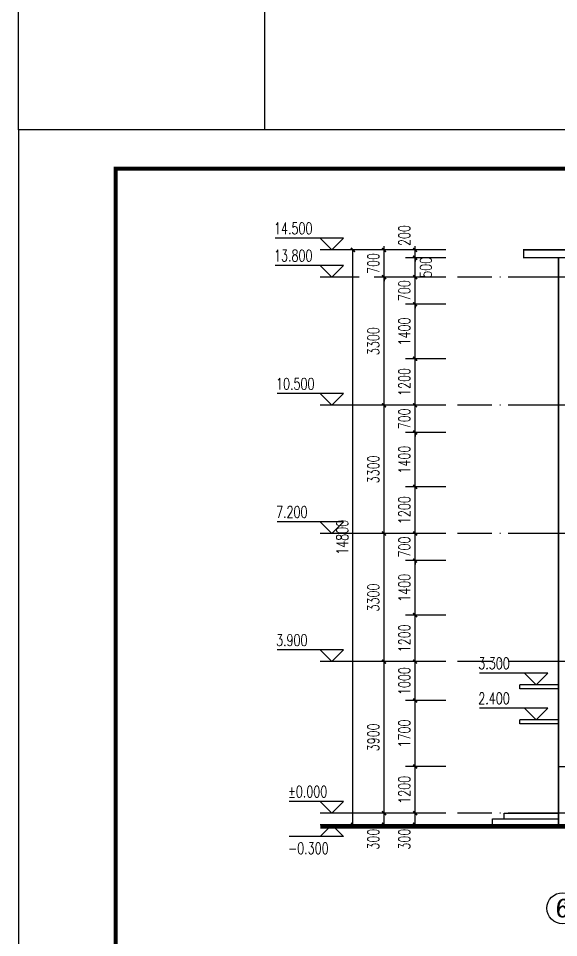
# Model space of a CAD drawing. Extents: x 5904849 to 6011887, y -826029 to -177002.
# Drawn here: x 5904849 to 5918748, y -658691 to -635025 of the extents above; entities that cross this region are included whole.
import ezdxf
from ezdxf.enums import TextEntityAlignment as Align

# ---------------------------------------------------------------- set-up
doc = ezdxf.new("R2010")
doc.units = 0
doc.header["$LTSCALE"] = 1000
doc.header["$MEASUREMENT"] = 0
doc.linetypes.add('DOTE', pattern=[2.42, 2, -0.2, 0.02, -0.2])
doc.layers.get('0').update_dxf_attribs({"linetype": 'CONTINUOUS'})
doc.layers.get('Defpoints').update_dxf_attribs({"linetype": 'CONTINUOUS'})
for name, color, linetype in [('AXIS', 3, 'CONTINUOUS'), ('AXIS_TEXT', 7, 'CONTINUOUS'), ('DIM_ELEV', 3, 'CONTINUOUS'), ('DOTE', 252, 'CONTINUOUS'), ('PUB_DIM', 3, 'CONTINUOUS'), ('PUB_HATCH', 8, 'CONTINUOUS'), ('PUB_TEXT', 7, 'CONTINUOUS'), ('PUB_TITLE', 4, 'CONTINUOUS'), ('WALL', 2, 'CONTINUOUS'), ('填充', 251, 'CONTINUOUS')]:
    doc.layers.add(name, color=color, linetype=linetype)
doc.styles.add('_TCH_AXIS', font='COMPLEX', dxfattribs={"bigfont": 'GBCBIG'})
doc.styles.add('_TCH_DIM', font='SIMPLEX', dxfattribs={"bigfont": 'GBCBIG'})
doc.styles.add('_TCH_DIM_T3', font='SIMPLEX', dxfattribs={"width": 0.705882, "bigfont": 'GBCBIG'})
doc.styles.add('COMPLEX', font='COMPLEX')
doc.dimstyles.new('_TCH_ARCH&&100', dxfattribs={"dimtxt": 297.5, "dimasz": 100, "dimexe": 250, "dimexo": 300, "dimgap": 126.25, "dimtad": 1, "dimdec": 0, "dimzin": 0, "dimdsep": 46, "dimtxsty": '_TCH_DIM_T3', "dimblk": 'ARCHTICK', "dimcen": 0.09, "dimclrt": 7, "dimazin": 2, "dimtfac": 1, "dimtdec": 0, "dimtix": 1, "dimtmove": 2, "dimatfit": 3, "dimfxl": 0, "dimtolj": 1, "dimtzin": 0, "dimarcsym": 0})

# ---------------------------------------------------------------- blocks, each defined once
blk = doc.blocks.new('_ArchTick')
at = {"color": 0, "linetype": 'ByBlock', "const_width": 0.4}
blk.add_lwpolyline([(-0.5, -0.5), (0.5, 0.5)], dxfattribs=at)
blk = doc.blocks.new('*D730')
at = {"layer": 'Defpoints', "color": 0}
for p in [(5915056, -640986), (5916144, -640986), (5916144, -641186)]:
    blk.add_point(p, dxfattribs=at)
at = {"layer": 'PUB_DIM', "color": 0, "lineweight": -2}
for p, q in [((5915056, -640986), (5915056, -640886)), ((5915844, -640986), (5914806, -640986)), ((5915056, -641186), (5915056, -640986)), ((5915844, -641186), (5914806, -641186)), ((5915056, -641186), (5915056, -641286))]:
    blk.add_line(p, q, dxfattribs=at)
at = {"layer": 'PUB_DIM', "color": 0, "lineweight": -2, "xscale": 100, "yscale": 100, "zscale": 100}
for p, rotation in [((5915056, -640986), 270), ((5915056, -641186), 90)]:
    blk.add_blockref('_ArchTick', p, dxfattribs=dict(at, rotation=rotation))
at = {"layer": 'PUB_DIM', "color": 7, "insert": (5914781, -640616), "char_height": 297.5, "attachment_point": 5, "rotation": 90, "style": '_TCH_DIM_T3'}
blk.add_mtext('\\A1;200', dxfattribs=at)
blk = doc.blocks.new('*D731')
at = {"layer": 'Defpoints', "color": 0}
for p in [(5915056, -641186), (5916144, -641186), (5916144, -641686)]:
    blk.add_point(p, dxfattribs=at)
at = {"layer": 'PUB_DIM', "color": 0, "lineweight": -2}
for p, q in [((5915844, -641186), (5914806, -641186)), ((5915056, -641686), (5915056, -641186)), ((5915844, -641686), (5914806, -641686))]:
    blk.add_line(p, q, dxfattribs=at)
at = {"layer": 'PUB_DIM', "color": 0, "lineweight": -2, "xscale": 100, "yscale": 100, "zscale": 100}
for p, rotation in [((5915056, -641186), 90), ((5915056, -641686), 270)]:
    blk.add_blockref('_ArchTick', p, dxfattribs=dict(at, rotation=rotation))
at = {"layer": 'PUB_DIM', "color": 7, "insert": (5915331, -641436), "char_height": 297.5, "attachment_point": 5, "rotation": 90, "style": '_TCH_DIM_T3'}
blk.add_mtext('\\A1;500', dxfattribs=at)
blk = doc.blocks.new('*D732')
at = {"layer": 'Defpoints', "color": 0}
for p in [(5915056, -641686), (5916144, -641686), (5916144, -642386)]:
    blk.add_point(p, dxfattribs=at)
at = {"layer": 'PUB_DIM', "color": 0, "lineweight": -2}
for p, q in [((5915056, -641686), (5915056, -641586)), ((5915844, -641686), (5914806, -641686)), ((5915056, -642386), (5915056, -641686)), ((5915844, -642386), (5914806, -642386)), ((5915056, -642386), (5915056, -642486))]:
    blk.add_line(p, q, dxfattribs=at)
at = {"layer": 'PUB_DIM', "color": 0, "lineweight": -2, "xscale": 100, "yscale": 100, "zscale": 100}
for p, rotation in [((5915056, -641686), 270), ((5915056, -642386), 90)]:
    blk.add_blockref('_ArchTick', p, dxfattribs=dict(at, rotation=rotation))
at = {"layer": 'PUB_DIM', "color": 7, "insert": (5914781, -642036), "char_height": 297.5, "attachment_point": 5, "rotation": 90, "style": '_TCH_DIM_T3'}
blk.add_mtext('\\A1;700', dxfattribs=at)
blk = doc.blocks.new('*D733')
at = {"layer": 'Defpoints', "color": 0}
for p in [(5915056, -642386), (5916144, -642386), (5916144, -643786)]:
    blk.add_point(p, dxfattribs=at)
at = {"layer": 'PUB_DIM', "color": 0, "lineweight": -2}
for p, q in [((5915844, -642386), (5914806, -642386)), ((5915056, -643786), (5915056, -642386)), ((5915844, -643786), (5914806, -643786))]:
    blk.add_line(p, q, dxfattribs=at)
at = {"layer": 'PUB_DIM', "color": 0, "lineweight": -2, "xscale": 100, "yscale": 100, "zscale": 100}
for p, rotation in [((5915056, -642386), 90), ((5915056, -643786), 270)]:
    blk.add_blockref('_ArchTick', p, dxfattribs=dict(at, rotation=rotation))
at = {"layer": 'PUB_DIM', "color": 7, "insert": (5914781, -643086), "char_height": 297.5, "attachment_point": 5, "rotation": 90, "style": '_TCH_DIM_T3'}
blk.add_mtext('\\A1;1400', dxfattribs=at)
blk = doc.blocks.new('*D734')
at = {"layer": 'Defpoints', "color": 0}
for p in [(5915056, -643786), (5916144, -643786), (5916144, -644986)]:
    blk.add_point(p, dxfattribs=at)
at = {"layer": 'PUB_DIM', "color": 0, "lineweight": -2}
for p, q in [((5915844, -643786), (5914806, -643786)), ((5915056, -644986), (5915056, -643786)), ((5915844, -644986), (5914806, -644986))]:
    blk.add_line(p, q, dxfattribs=at)
at = {"layer": 'PUB_DIM', "color": 0, "lineweight": -2, "xscale": 100, "yscale": 100, "zscale": 100}
for p, rotation in [((5915056, -643786), 90), ((5915056, -644986), 270)]:
    blk.add_blockref('_ArchTick', p, dxfattribs=dict(at, rotation=rotation))
at = {"layer": 'PUB_DIM', "color": 7, "insert": (5914781, -644386), "char_height": 297.5, "attachment_point": 5, "rotation": 90, "style": '_TCH_DIM_T3'}
blk.add_mtext('\\A1;1200', dxfattribs=at)
blk = doc.blocks.new('*D735')
at = {"layer": 'Defpoints', "color": 0}
for p in [(5915056, -644986), (5916144, -644986), (5916144, -645686)]:
    blk.add_point(p, dxfattribs=at)
at = {"layer": 'PUB_DIM', "color": 0, "lineweight": -2}
for p, q in [((5915056, -644986), (5915056, -644886)), ((5915844, -644986), (5914806, -644986)), ((5915056, -645686), (5915056, -644986)), ((5915844, -645686), (5914806, -645686)), ((5915056, -645686), (5915056, -645786))]:
    blk.add_line(p, q, dxfattribs=at)
at = {"layer": 'PUB_DIM', "color": 0, "lineweight": -2, "xscale": 100, "yscale": 100, "zscale": 100}
for p, rotation in [((5915056, -644986), 270), ((5915056, -645686), 90)]:
    blk.add_blockref('_ArchTick', p, dxfattribs=dict(at, rotation=rotation))
at = {"layer": 'PUB_DIM', "color": 7, "insert": (5914781, -645336), "char_height": 297.5, "attachment_point": 5, "rotation": 90, "style": '_TCH_DIM_T3'}
blk.add_mtext('\\A1;700', dxfattribs=at)
blk = doc.blocks.new('*D736')
at = {"layer": 'Defpoints', "color": 0}
for p in [(5915056, -645686), (5916144, -645686), (5916144, -647086)]:
    blk.add_point(p, dxfattribs=at)
at = {"layer": 'PUB_DIM', "color": 0, "lineweight": -2}
for p, q in [((5915844, -645686), (5914806, -645686)), ((5915056, -647086), (5915056, -645686)), ((5915844, -647086), (5914806, -647086))]:
    blk.add_line(p, q, dxfattribs=at)
at = {"layer": 'PUB_DIM', "color": 0, "lineweight": -2, "xscale": 100, "yscale": 100, "zscale": 100}
for p, rotation in [((5915056, -645686), 90), ((5915056, -647086), 270)]:
    blk.add_blockref('_ArchTick', p, dxfattribs=dict(at, rotation=rotation))
at = {"layer": 'PUB_DIM', "color": 7, "insert": (5914781, -646386), "char_height": 297.5, "attachment_point": 5, "rotation": 90, "style": '_TCH_DIM_T3'}
blk.add_mtext('\\A1;1400', dxfattribs=at)
blk = doc.blocks.new('*D737')
at = {"layer": 'Defpoints', "color": 0}
for p in [(5915056, -647086), (5916144, -647086), (5916144, -648286)]:
    blk.add_point(p, dxfattribs=at)
at = {"layer": 'PUB_DIM', "color": 0, "lineweight": -2}
for p, q in [((5915844, -647086), (5914806, -647086)), ((5915056, -648286), (5915056, -647086)), ((5915844, -648286), (5914806, -648286))]:
    blk.add_line(p, q, dxfattribs=at)
at = {"layer": 'PUB_DIM', "color": 0, "lineweight": -2, "xscale": 100, "yscale": 100, "zscale": 100}
for p, rotation in [((5915056, -647086), 90), ((5915056, -648286), 270)]:
    blk.add_blockref('_ArchTick', p, dxfattribs=dict(at, rotation=rotation))
at = {"layer": 'PUB_DIM', "color": 7, "insert": (5914781, -647686), "char_height": 297.5, "attachment_point": 5, "rotation": 90, "style": '_TCH_DIM_T3'}
blk.add_mtext('\\A1;1200', dxfattribs=at)
blk = doc.blocks.new('*D738')
at = {"layer": 'Defpoints', "color": 0}
for p in [(5915056, -648286), (5916144, -648286), (5916144, -648986)]:
    blk.add_point(p, dxfattribs=at)
at = {"layer": 'PUB_DIM', "color": 0, "lineweight": -2}
for p, q in [((5915056, -648286), (5915056, -648186)), ((5915844, -648286), (5914806, -648286)), ((5915056, -648986), (5915056, -648286)), ((5915844, -648986), (5914806, -648986)), ((5915056, -648986), (5915056, -649086))]:
    blk.add_line(p, q, dxfattribs=at)
at = {"layer": 'PUB_DIM', "color": 0, "lineweight": -2, "xscale": 100, "yscale": 100, "zscale": 100}
for p, rotation in [((5915056, -648286), 270), ((5915056, -648986), 90)]:
    blk.add_blockref('_ArchTick', p, dxfattribs=dict(at, rotation=rotation))
at = {"layer": 'PUB_DIM', "color": 7, "insert": (5914781, -648636), "char_height": 297.5, "attachment_point": 5, "rotation": 90, "style": '_TCH_DIM_T3'}
blk.add_mtext('\\A1;700', dxfattribs=at)
blk = doc.blocks.new('*D739')
at = {"layer": 'Defpoints', "color": 0}
for p in [(5915056, -648986), (5916144, -648986), (5916144, -650386)]:
    blk.add_point(p, dxfattribs=at)
at = {"layer": 'PUB_DIM', "color": 0, "lineweight": -2}
for p, q in [((5915844, -648986), (5914806, -648986)), ((5915056, -650386), (5915056, -648986)), ((5915844, -650386), (5914806, -650386))]:
    blk.add_line(p, q, dxfattribs=at)
at = {"layer": 'PUB_DIM', "color": 0, "lineweight": -2, "xscale": 100, "yscale": 100, "zscale": 100}
for p, rotation in [((5915056, -648986), 90), ((5915056, -650386), 270)]:
    blk.add_blockref('_ArchTick', p, dxfattribs=dict(at, rotation=rotation))
at = {"layer": 'PUB_DIM', "color": 7, "insert": (5914781, -649686), "char_height": 297.5, "attachment_point": 5, "rotation": 90, "style": '_TCH_DIM_T3'}
blk.add_mtext('\\A1;1400', dxfattribs=at)
blk = doc.blocks.new('*D740')
at = {"layer": 'Defpoints', "color": 0}
for p in [(5915056, -650386), (5916144, -650386), (5916144, -651586)]:
    blk.add_point(p, dxfattribs=at)
at = {"layer": 'PUB_DIM', "color": 0, "lineweight": -2}
for p, q in [((5915844, -650386), (5914806, -650386)), ((5915056, -651586), (5915056, -650386)), ((5915844, -651586), (5914806, -651586))]:
    blk.add_line(p, q, dxfattribs=at)
at = {"layer": 'PUB_DIM', "color": 0, "lineweight": -2, "xscale": 100, "yscale": 100, "zscale": 100}
for p, rotation in [((5915056, -650386), 90), ((5915056, -651586), 270)]:
    blk.add_blockref('_ArchTick', p, dxfattribs=dict(at, rotation=rotation))
at = {"layer": 'PUB_DIM', "color": 7, "insert": (5914781, -650986), "char_height": 297.5, "attachment_point": 5, "rotation": 90, "style": '_TCH_DIM_T3'}
blk.add_mtext('\\A1;1200', dxfattribs=at)
blk = doc.blocks.new('*D741')
at = {"layer": 'Defpoints', "color": 0}
for p in [(5915056, -651586), (5916144, -651586), (5916144, -652586)]:
    blk.add_point(p, dxfattribs=at)
at = {"layer": 'PUB_DIM', "color": 0, "lineweight": -2}
for p, q in [((5915844, -651586), (5914806, -651586)), ((5915056, -652586), (5915056, -651586)), ((5915844, -652586), (5914806, -652586))]:
    blk.add_line(p, q, dxfattribs=at)
at = {"layer": 'PUB_DIM', "color": 0, "lineweight": -2, "xscale": 100, "yscale": 100, "zscale": 100}
for p, rotation in [((5915056, -651586), 90), ((5915056, -652586), 270)]:
    blk.add_blockref('_ArchTick', p, dxfattribs=dict(at, rotation=rotation))
at = {"layer": 'PUB_DIM', "color": 7, "insert": (5914781, -652086), "char_height": 297.5, "attachment_point": 5, "rotation": 90, "style": '_TCH_DIM_T3'}
blk.add_mtext('\\A1;1000', dxfattribs=at)
blk = doc.blocks.new('*D742')
at = {"layer": 'Defpoints', "color": 0}
for p in [(5915056, -652586), (5916144, -652586), (5916144, -654286)]:
    blk.add_point(p, dxfattribs=at)
at = {"layer": 'PUB_DIM', "color": 0, "lineweight": -2}
for p, q in [((5915844, -652586), (5914806, -652586)), ((5915056, -654286), (5915056, -652586)), ((5915844, -654286), (5914806, -654286))]:
    blk.add_line(p, q, dxfattribs=at)
at = {"layer": 'PUB_DIM', "color": 0, "lineweight": -2, "xscale": 100, "yscale": 100, "zscale": 100}
for p, rotation in [((5915056, -652586), 90), ((5915056, -654286), 270)]:
    blk.add_blockref('_ArchTick', p, dxfattribs=dict(at, rotation=rotation))
at = {"layer": 'PUB_DIM', "color": 7, "insert": (5914781, -653436), "char_height": 297.5, "attachment_point": 5, "rotation": 90, "style": '_TCH_DIM_T3'}
blk.add_mtext('\\A1;1700', dxfattribs=at)
blk = doc.blocks.new('*D743')
at = {"layer": 'Defpoints', "color": 0}
for p in [(5915056, -654286), (5916144, -654286), (5916144, -655486)]:
    blk.add_point(p, dxfattribs=at)
at = {"layer": 'PUB_DIM', "color": 0, "lineweight": -2}
for p, q in [((5915844, -654286), (5914806, -654286)), ((5915056, -655486), (5915056, -654286)), ((5915844, -655486), (5914806, -655486))]:
    blk.add_line(p, q, dxfattribs=at)
at = {"layer": 'PUB_DIM', "color": 0, "lineweight": -2, "xscale": 100, "yscale": 100, "zscale": 100}
for p, rotation in [((5915056, -654286), 90), ((5915056, -655486), 270)]:
    blk.add_blockref('_ArchTick', p, dxfattribs=dict(at, rotation=rotation))
at = {"layer": 'PUB_DIM', "color": 7, "insert": (5914781, -654886), "char_height": 297.5, "attachment_point": 5, "rotation": 90, "style": '_TCH_DIM_T3'}
blk.add_mtext('\\A1;1200', dxfattribs=at)
blk = doc.blocks.new('*D744')
at = {"layer": 'Defpoints', "color": 0}
for p in [(5915056, -655486), (5916144, -655486), (5916144, -655786)]:
    blk.add_point(p, dxfattribs=at)
at = {"layer": 'PUB_DIM', "color": 0, "lineweight": -2}
for p, q in [((5915844, -655486), (5914806, -655486)), ((5915056, -655786), (5915056, -655486)), ((5915844, -655786), (5914806, -655786))]:
    blk.add_line(p, q, dxfattribs=at)
at = {"layer": 'PUB_DIM', "color": 0, "lineweight": -2, "xscale": 100, "yscale": 100, "zscale": 100}
for p, rotation in [((5915056, -655486), 90), ((5915056, -655786), 270)]:
    blk.add_blockref('_ArchTick', p, dxfattribs=dict(at, rotation=rotation))
at = {"layer": 'PUB_DIM', "color": 7, "insert": (5914781, -656156), "char_height": 297.5, "attachment_point": 5, "rotation": 90, "style": '_TCH_DIM_T3'}
blk.add_mtext('\\A1;300', dxfattribs=at)
blk = doc.blocks.new('*D745')
at = {"layer": 'Defpoints', "color": 0}
for p in [(5913456, -640986), (5916144, -640986), (5916144, -655786)]:
    blk.add_point(p, dxfattribs=at)
at = {"layer": 'PUB_DIM', "color": 0, "lineweight": -2}
for p, q in [((5915844, -640986), (5913206, -640986)), ((5913456, -655786), (5913456, -640986)), ((5915844, -655786), (5913206, -655786))]:
    blk.add_line(p, q, dxfattribs=at)
at = {"layer": 'PUB_DIM', "color": 0, "lineweight": -2, "xscale": 100, "yscale": 100, "zscale": 100}
for p, rotation in [((5913456, -640986), 90), ((5913456, -655786), 270)]:
    blk.add_blockref('_ArchTick', p, dxfattribs=dict(at, rotation=rotation))
at = {"layer": 'PUB_DIM', "color": 7, "insert": (5913181, -648386), "char_height": 297.5, "attachment_point": 5, "rotation": 90, "style": '_TCH_DIM_T3'}
blk.add_mtext('\\A1;14800', dxfattribs=at)
blk = doc.blocks.new('*D746')
at = {"layer": 'Defpoints', "color": 0}
for p in [(5914256, -640986), (5916144, -640986), (5916144, -641686)]:
    blk.add_point(p, dxfattribs=at)
at = {"layer": 'PUB_DIM', "color": 0, "lineweight": -2}
for p, q in [((5914256, -640986), (5914256, -640886)), ((5915844, -640986), (5914006, -640986)), ((5914256, -641686), (5914256, -640986)), ((5915844, -641686), (5914006, -641686)), ((5914256, -641686), (5914256, -641786))]:
    blk.add_line(p, q, dxfattribs=at)
at = {"layer": 'PUB_DIM', "color": 0, "lineweight": -2, "xscale": 100, "yscale": 100, "zscale": 100}
for p, rotation in [((5914256, -640986), 270), ((5914256, -641686), 90)]:
    blk.add_blockref('_ArchTick', p, dxfattribs=dict(at, rotation=rotation))
at = {"layer": 'PUB_DIM', "color": 7, "insert": (5913981, -641336), "char_height": 297.5, "attachment_point": 5, "rotation": 90, "style": '_TCH_DIM_T3'}
blk.add_mtext('\\A1;700', dxfattribs=at)
blk = doc.blocks.new('*D747')
at = {"layer": 'Defpoints', "color": 0}
for p in [(5914256, -641686), (5916144, -641686), (5916144, -644986)]:
    blk.add_point(p, dxfattribs=at)
at = {"layer": 'PUB_DIM', "color": 0, "lineweight": -2}
for p, q in [((5915844, -641686), (5914006, -641686)), ((5914256, -644986), (5914256, -641686)), ((5915844, -644986), (5914006, -644986))]:
    blk.add_line(p, q, dxfattribs=at)
at = {"layer": 'PUB_DIM', "color": 0, "lineweight": -2, "xscale": 100, "yscale": 100, "zscale": 100}
for p, rotation in [((5914256, -641686), 90), ((5914256, -644986), 270)]:
    blk.add_blockref('_ArchTick', p, dxfattribs=dict(at, rotation=rotation))
at = {"layer": 'PUB_DIM', "color": 7, "insert": (5913981, -643336), "char_height": 297.5, "attachment_point": 5, "rotation": 90, "style": '_TCH_DIM_T3'}
blk.add_mtext('\\A1;3300', dxfattribs=at)
blk = doc.blocks.new('*D748')
at = {"layer": 'Defpoints', "color": 0}
for p in [(5914256, -644986), (5916144, -644986), (5916144, -648286)]:
    blk.add_point(p, dxfattribs=at)
at = {"layer": 'PUB_DIM', "color": 0, "lineweight": -2}
for p, q in [((5915844, -644986), (5914006, -644986)), ((5914256, -648286), (5914256, -644986)), ((5915844, -648286), (5914006, -648286))]:
    blk.add_line(p, q, dxfattribs=at)
at = {"layer": 'PUB_DIM', "color": 0, "lineweight": -2, "xscale": 100, "yscale": 100, "zscale": 100}
for p, rotation in [((5914256, -644986), 90), ((5914256, -648286), 270)]:
    blk.add_blockref('_ArchTick', p, dxfattribs=dict(at, rotation=rotation))
at = {"layer": 'PUB_DIM', "color": 7, "insert": (5913981, -646636), "char_height": 297.5, "attachment_point": 5, "rotation": 90, "style": '_TCH_DIM_T3'}
blk.add_mtext('\\A1;3300', dxfattribs=at)
blk = doc.blocks.new('*D749')
at = {"layer": 'Defpoints', "color": 0}
for p in [(5914256, -648286), (5916144, -648286), (5916144, -651586)]:
    blk.add_point(p, dxfattribs=at)
at = {"layer": 'PUB_DIM', "color": 0, "lineweight": -2}
for p, q in [((5915844, -648286), (5914006, -648286)), ((5914256, -651586), (5914256, -648286)), ((5915844, -651586), (5914006, -651586))]:
    blk.add_line(p, q, dxfattribs=at)
at = {"layer": 'PUB_DIM', "color": 0, "lineweight": -2, "xscale": 100, "yscale": 100, "zscale": 100}
for p, rotation in [((5914256, -648286), 90), ((5914256, -651586), 270)]:
    blk.add_blockref('_ArchTick', p, dxfattribs=dict(at, rotation=rotation))
at = {"layer": 'PUB_DIM', "color": 7, "insert": (5913981, -649936), "char_height": 297.5, "attachment_point": 5, "rotation": 90, "style": '_TCH_DIM_T3'}
blk.add_mtext('\\A1;3300', dxfattribs=at)
blk = doc.blocks.new('*D750')
at = {"layer": 'Defpoints', "color": 0}
for p in [(5914256, -651586), (5916144, -651586), (5916144, -655486)]:
    blk.add_point(p, dxfattribs=at)
at = {"layer": 'PUB_DIM', "color": 0, "lineweight": -2}
for p, q in [((5915844, -651586), (5914006, -651586)), ((5914256, -655486), (5914256, -651586)), ((5915844, -655486), (5914006, -655486))]:
    blk.add_line(p, q, dxfattribs=at)
at = {"layer": 'PUB_DIM', "color": 0, "lineweight": -2, "xscale": 100, "yscale": 100, "zscale": 100}
for p, rotation in [((5914256, -651586), 90), ((5914256, -655486), 270)]:
    blk.add_blockref('_ArchTick', p, dxfattribs=dict(at, rotation=rotation))
at = {"layer": 'PUB_DIM', "color": 7, "insert": (5913981, -653536), "char_height": 297.5, "attachment_point": 5, "rotation": 90, "style": '_TCH_DIM_T3'}
blk.add_mtext('\\A1;3900', dxfattribs=at)
blk = doc.blocks.new('*D751')
at = {"layer": 'Defpoints', "color": 0}
for p in [(5914256, -655486), (5916144, -655486), (5916144, -655786)]:
    blk.add_point(p, dxfattribs=at)
at = {"layer": 'PUB_DIM', "color": 0, "lineweight": -2}
for p, q in [((5915844, -655486), (5914006, -655486)), ((5914256, -655786), (5914256, -655486)), ((5915844, -655786), (5914006, -655786))]:
    blk.add_line(p, q, dxfattribs=at)
at = {"layer": 'PUB_DIM', "color": 0, "lineweight": -2, "xscale": 100, "yscale": 100, "zscale": 100}
for p, rotation in [((5914256, -655486), 90), ((5914256, -655786), 270)]:
    blk.add_blockref('_ArchTick', p, dxfattribs=dict(at, rotation=rotation))
at = {"layer": 'PUB_DIM', "color": 7, "insert": (5913981, -656156), "char_height": 297.5, "attachment_point": 5, "rotation": 90, "style": '_TCH_DIM_T3'}
blk.add_mtext('\\A1;300', dxfattribs=at)
blk = doc.blocks.new('_AXISO')
blk.add_circle((0, 0), 0.5)
at = {"layer": 'AXIS_TEXT', "style": 'COMPLEX', "width": 1.041667}
blk.add_attdef('A', text='', height=0.56, dxfattribs=at).set_placement((-0.25, -0.28), (0.25, -0.28), align=Align.FIT)

msp = doc.modelspace()

# ---------------------------------------------------------------- linework, layer by layer
for p, q in [((5917847.7, -640986.1), (5917847.7, -641186.1)), ((5941847.7, -640986.1), (5917847.7, -640986.1)), ((5941847.7, -641186.1), (5917847.7, -641186.1)), ((5917347.7, -655486.1), (5918747.7, -655486.1)), ((5917347.7, -655636.1), (5917347.7, -655486.1)), ((5917047.7, -655636.1), (5918747.7, -655636.1)), ((5917047.7, -655786.1), (5917047.7, -655636.1)), ((5917047.7, -655786.1), (5918747.7, -655786.1))]:
    msp.add_line(p, q)
at = {"linetype": 'ByBlock'}
for p, q in [((5918747.7, -652186.1), (5917747.7, -652186.1)), ((5918747.7, -652186.1), (5917747.7, -652186.1)), ((5917747.7, -652286.1), (5917747.7, -652186.1)), ((5918747.7, -652286.1), (5917747.7, -652286.1)), ((5918747.7, -652286.1), (5917747.7, -652286.1)), ((5917747.7, -652286.1), (5917747.7, -652286.1)), ((5918747.7, -653086.1), (5917747.7, -653086.1)), ((5918747.7, -653086.1), (5917747.7, -653086.1)), ((5917747.7, -653186.1), (5917747.7, -653086.1)), ((5918747.7, -653186.1), (5917747.7, -653186.1)), ((5918747.7, -653186.1), (5917747.7, -653186.1)), ((5917747.7, -653186.1), (5917747.7, -653186.1))]:
    msp.add_line(p, q, dxfattribs=at)
at = {"color": 0}
msp.add_lwpolyline([(5904849.4, -634133), (5911181.2, -634133), (5911181.2, -637892.1), (5904849.4, -637892.1)], close=True, dxfattribs=at)
at = {"color": 0, "const_width": 40}
msp.add_lwpolyline([(5918747.7, -655786.1), (5918747.7, -641186.1), (5917847.7, -641186.1), (5917847.7, -640986.1), (5941847.7, -640986.1), (5941847.7, -641186.1), (5940947.7, -641186.1), (5940947.7, -655786.1)], dxfattribs=at)
at = {"layer": 'DIM_ELEV'}
for p, q in [((5913217, -640686.1), (5911455.2, -640686.1)), ((5912917, -640986.1), (5912617, -640686.1)), ((5912917, -640986.1), (5913217, -640686.1)), ((5913617, -640986.1), (5912617, -640986.1)), ((5913217, -641386.1), (5911455.2, -641386.1)), ((5912917, -641686.1), (5912617, -641386.1)), ((5912917, -641686.1), (5913217, -641386.1)), ((5913617, -641686.1), (5912617, -641686.1)), ((5913217, -644686.1), (5911508.8, -644686.1)), ((5912917, -644986.1), (5912617, -644686.1)), ((5912917, -644986.1), (5913217, -644686.1)), ((5914045.7, -644986.1), (5912617, -644986.1)), ((5913217, -647986.1), (5911508.8, -647986.1)), ((5912917, -648286.1), (5912617, -647986.1)), ((5912917, -648286.1), (5913217, -647986.1)), ((5914045.7, -648286.1), (5912617, -648286.1)), ((5913217, -651286.1), (5911508.8, -651286.1)), ((5912917, -651586.1), (5912617, -651286.1)), ((5912917, -651586.1), (5913217, -651286.1)), ((5914045.7, -651586.1), (5912617, -651586.1)), ((5918472.7, -651886.1), (5916710.9, -651886.1)), ((5918172.7, -652186.1), (5917872.7, -651886.1)), ((5918172.7, -652186.1), (5918472.7, -651886.1)), ((5918472.7, -652786.1), (5916710.9, -652786.1)), ((5918172.7, -653086.1), (5917872.7, -652786.1)), ((5918172.7, -653086.1), (5918472.7, -652786.1)), ((5913217, -655186.1), (5911818.1, -655186.1)), ((5912917, -655486.1), (5912617, -655186.1)), ((5912917, -655486.1), (5913217, -655186.1)), ((5914045.7, -655486.1), (5912617, -655486.1)), ((5912917, -655786.1), (5912617, -656086.1)), ((5913617, -655786.1), (5912617, -655786.1)), ((5912917, -655786.1), (5913217, -656086.1)), ((5913217, -656086.1), (5911818.1, -656086.1))]:
    msp.add_line(p, q, dxfattribs=at)
at = {"layer": 'DOTE', "linetype": 'DOTE'}
for p, q in [((5943651.8, -641686.1), (5916143.6, -641686.1)), ((5943651.8, -644986.1), (5916143.6, -644986.1)), ((5943651.8, -648286.1), (5916143.6, -648286.1)), ((5943651.8, -651586.1), (5916143.6, -651586.1)), ((5943651.8, -655486.1), (5916143.6, -655486.1))]:
    msp.add_line(p, q, dxfattribs=at)
at = {"layer": 'PUB_HATCH', "color": 23}
msp.add_line((5918747.7, -641186.1), (5918747.7, -655836.1), dxfattribs=at)
at = {"layer": 'PUB_TITLE', "color": 4}
msp.add_lwpolyline([(5904849.4, -679892.1), (5964249.4, -679892.1), (5964249.4, -637892.1), (5904849.4, -637892.1)], close=True, dxfattribs=at)
at = {"layer": 'PUB_TITLE', "color": 4, "const_width": 100}
msp.add_lwpolyline([(5907349.4, -678892.1), (5963249.4, -678892.1), (5963249.4, -638892.1), (5907349.4, -638892.1)], close=True, dxfattribs=at)
at = {"layer": 'WALL'}
msp.add_line((5947178.3, -655786.1), (5912617, -655786.1), dxfattribs=at)
at = {"layer": 'WALL', "const_width": 100}
msp.add_lwpolyline([(5947178.3, -655836.1), (5912617, -655836.1)], dxfattribs=at)
at = {"layer": '填充', "linetype": 'ByBlock'}
msp.add_line((5918747.7, -654286.1), (5931283.5, -654286.1), dxfattribs=at)

# ---------------------------------------------------------------- block references
at = {"layer": 'AXIS', "linetype": 'ByBlock'}
ref = msp.add_blockref('_AXISO', (5918847.7, -657936.1), dxfattribs=dict(at, xscale=800, yscale=800, zscale=800))
ref.add_attrib('A', '6', dxfattribs={"layer": 'AXIS_TEXT', "linetype": 'ByBlock', "height": 445.4, "style": '_TCH_AXIS', "width": 1.142857}).set_placement((5918678, -658158.8), (5919017.4, -658158.8), align=Align.FIT)

# ---------------------------------------------------------------- texts
at = {"layer": 'PUB_TEXT', "style": '_TCH_DIM', "width": 0.705882}
for s, p in [('14.500', (5911425.2, -640581.1)), ('13.800', (5911425.2, -641281.1)), ('10.500', (5911478.8, -644581.1)), ('7.200', (5911478.8, -647881.1)), ('3.900', (5911478.8, -651181.1)), ('3.300', (5916680.9, -651781.1)), ('2.400', (5916680.9, -652681.1)), ('%%P0.000', (5911788.1, -655081.1)), ('-0.300', (5911788.1, -656541.1))]:
    msp.add_text(s, height=297.5, dxfattribs=at).set_placement(p)

# ---------------------------------------------------------------- dimensions: what is measured, and where the dimension line sits
at = {"layer": 'PUB_DIM'}
for base, p1, p2, picture, middle in [((5915055.8, -640986.1), (5916143.6, -641186.1), (5916143.6, -640986.1), '*D730', (5914780.8, -640616.1)), ((5915055.8, -641186.1), (5916143.6, -641686.1), (5916143.6, -641186.1), '*D731', (5915330.8, -641436.1)), ((5914255.8, -655486.1), (5916143.6, -655786.1), (5916143.6, -655486.1), '*D751', (5913980.8, -656156.1)), ((5915055.8, -655486.1), (5916143.6, -655786.1), (5916143.6, -655486.1), '*D744', (5914780.8, -656156.1))]:
    dim = msp.add_linear_dim(base=base, p1=p1, p2=p2, angle=90, dimstyle='_TCH_ARCH&&100', dxfattribs=at)
    dim.commit()
    dim.dimension.update_dxf_attribs({"geometry": picture, "text_midpoint": middle, "dimtype": 129})
for p1, p2, distance, picture, middle in [((5916143.6, -641686.1), (5916143.6, -640986.1), 1887.7, '*D746', (5913980.8, -641336.1)), ((5916143.6, -655786.1), (5916143.6, -640986.1), 2687.7, '*D745', (5913180.8, -648386.1)), ((5916143.6, -642386.1), (5916143.6, -641686.1), 1087.7, '*D732', (5914780.8, -642036.1)), ((5916143.6, -644986.1), (5916143.6, -641686.1), 1887.7, '*D747', (5913980.8, -643336.1)), ((5916143.6, -643786.1), (5916143.6, -642386.1), 1087.7, '*D733', (5914780.8, -643086.1)), ((5916143.6, -644986.1), (5916143.6, -643786.1), 1087.7, '*D734', (5914780.8, -644386.1)), ((5916143.6, -645686.1), (5916143.6, -644986.1), 1087.7, '*D735', (5914780.8, -645336.1)), ((5916143.6, -648286.1), (5916143.6, -644986.1), 1887.7, '*D748', (5913980.8, -646636.1)), ((5916143.6, -647086.1), (5916143.6, -645686.1), 1087.7, '*D736', (5914780.8, -646386.1)), ((5916143.6, -648286.1), (5916143.6, -647086.1), 1087.7, '*D737', (5914780.8, -647686.1)), ((5916143.6, -651586.2), (5916143.6, -648286.1), 1887.7, '*D749', (5913980.8, -649936.2)), ((5916143.6, -648986.1), (5916143.6, -648286.1), 1087.7, '*D738', (5914780.8, -648636.1)), ((5916143.6, -650386.1), (5916143.6, -648986.1), 1087.7, '*D739', (5914780.8, -649686.1)), ((5916143.6, -651586.2), (5916143.6, -650386.1), 1087.7, '*D740', (5914780.8, -650986.2)), ((5916143.6, -655486.1), (5916143.6, -651586.2), 1887.7, '*D750', (5913980.8, -653536.2)), ((5916143.6, -652586.1), (5916143.6, -651586.2), 1087.7, '*D741', (5914780.8, -652086.2)), ((5916143.6, -654286.1), (5916143.6, -652586.1), 1087.7, '*D742', (5914780.8, -653436.1)), ((5916143.6, -655486.1), (5916143.6, -654286.1), 1087.7, '*D743', (5914780.8, -654886.1))]:
    dim = msp.add_aligned_dim(p1=p1, p2=p2, distance=distance, dimstyle='_TCH_ARCH&&100', dxfattribs=at)
    dim.commit()
    dim.dimension.update_dxf_attribs({"geometry": picture, "text_midpoint": middle})

doc.saveas('drawing.dxf')
